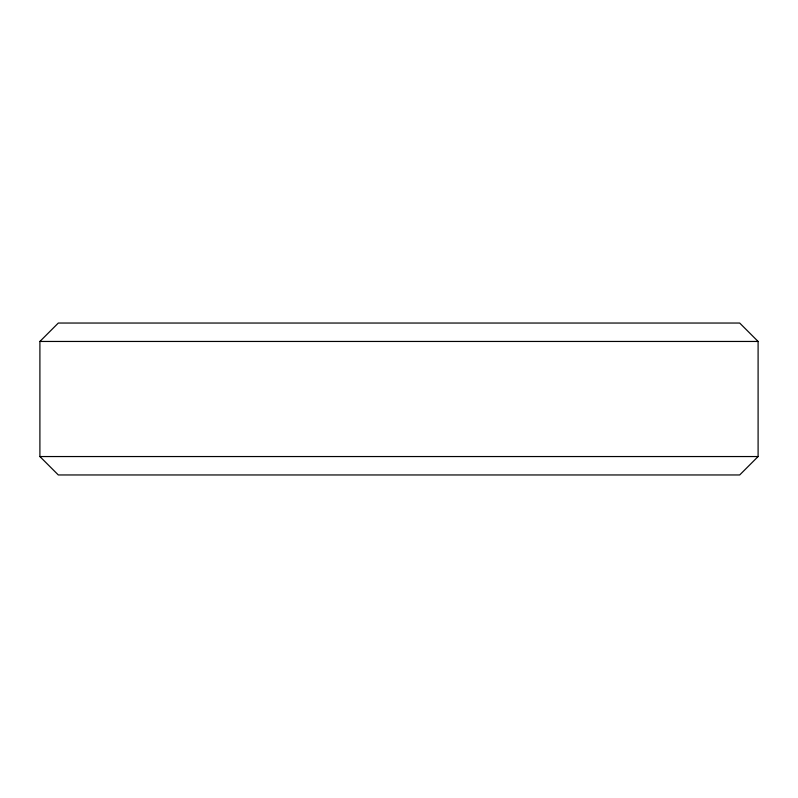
<?xml version="1.0" encoding="UTF-8"?>
<svg xmlns="http://www.w3.org/2000/svg" width="798" height="798" viewBox="0 0 798 798"><rect width="100%" height="100%" fill="white"/><g stroke="black" fill="none" stroke-linecap="round" stroke-linejoin="round"><path stroke-width="1.2" d="M39.9 341.454L58.314 323.04L739.686 323.04L758.1 341.454L758.1 456.546L739.686 474.96L58.314 474.96L39.9 456.546L39.9 341.454L758.1 341.454M39.9 456.546L758.1 456.546"/></g></svg>
